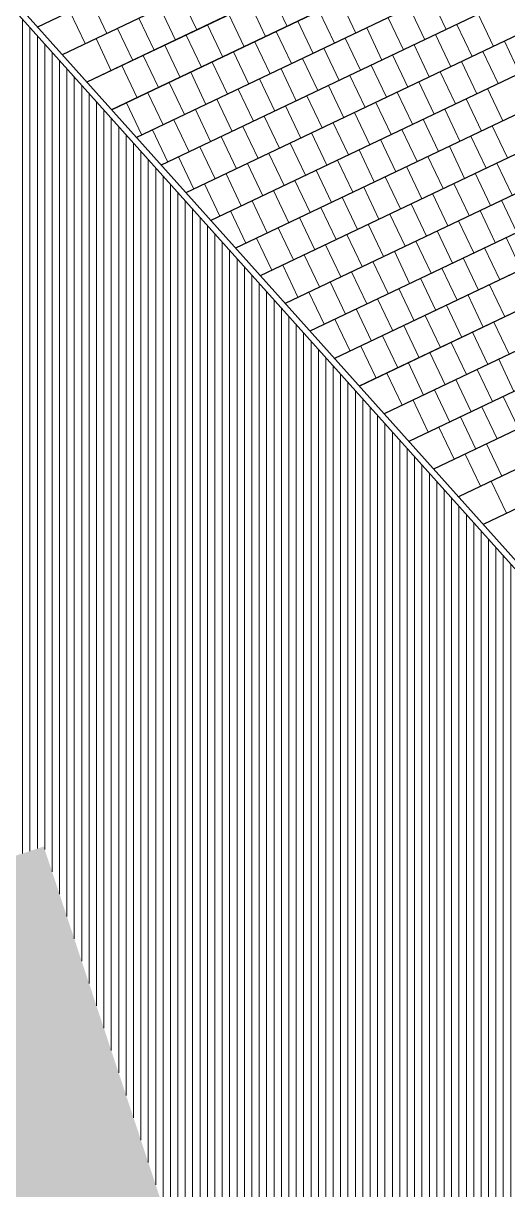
# Model space of a CAD drawing. Header units: metres. Extents: x 679599 to 680028, y 2748524 to 2748840.
# Drawn here: x 679957.51 to 679965.69, y 2748782.19 to 2748801.85 of the extents above; entities that cross this region are included whole.
import ezdxf

# ---------------------------------------------------------------- set-up
doc = ezdxf.new("R2010")
doc.units = ezdxf.units.M
doc.header["$LTSCALE"] = 5
doc.layers.add('00-AUX', color=2, linetype='Continuous', plot=False)
doc.layers.add('02-L-B-Curb', color=11, linetype='Continuous', lineweight=5, plot=False)
for name, color, linetype, lineweight, true_color in [('02-L-Joints-Paviment_07_Precast Concrete Blocks 60X40', 7, 'Continuous', 5, 0x999999), ('03-TR-Pavement_02_Sealed Gravel', 7, 'Continuous', 5, 0x38321e), ('03-TR-Pavement_07_Precast Concrete Blocks 60X40', 7, 'Continuous', 5, 0x999999)]:
    doc.layers.add(name, color=color, linetype=linetype, lineweight=lineweight, true_color=true_color)
doc.layers.add('03-TR-Pavement_12_Acrylic Paint (Double Layer)', color=7, linetype='Continuous', true_color=0xeddfde)

msp = doc.modelspace()

# ---------------------------------------------------------------- hatches: boundary and pattern name
at = {"layer": '03-TR-Pavement_02_Sealed Gravel', "linetype": 'Continuous'}
h = msp.add_hatch(dxfattribs=at)
h.set_pattern_fill('ANSI31', color=256, scale=0.0393, angle=45)
h.set_pattern_definition([(90, (652974.11672, 2717198.73223), (-0.1247775, 0), [])])
h.paths.add_polyline_path([(679942.353, 2748782.84), (679957.858, 2748787.975), (679962.616, 2748773.612), (679947.111, 2748768.477)], flags=16)
h.paths.add_polyline_path([(679947.422, 2748813.15), (679917.58, 2748798.949), (679953.093, 2748759.365), (679980.42, 2748776.369)])
at = {"layer": '03-TR-Pavement_12_Acrylic Paint (Double Layer)', "linetype": 'Continuous'}
h = msp.add_hatch(color=256, dxfattribs=at)
h.dxf.hatch_style = 1
h.paths.add_polyline_path([(679942.353, 2748782.84), (679957.858, 2748787.975), (679962.616, 2748773.612), (679947.111, 2748768.477)])

# ---------------------------------------------------------------- linework, layer by layer
at = {"layer": '00-AUX', "ltscale": 0.3}
msp.add_lwpolyline([(679947.422, 2748813.15), (679980.42, 2748776.369), (679953.093, 2748759.365), (679917.58, 2748798.949)], close=True, dxfattribs=at)
at = {"layer": '00-AUX'}
for points in [[(679973.11, 2748809.095), (679957.751, 2748801.786)], [(679973.187, 2748808.467), (679958.169, 2748801.32)], [(679973.624, 2748808.011), (679958.587, 2748800.855)], [(679973.701, 2748807.383), (679959.004, 2748800.389)], [(679974.141, 2748806.928), (679959.422, 2748799.923)], [(679974.218, 2748806.3), (679959.84, 2748799.458)], [(679974.658, 2748805.845), (679960.258, 2748798.992)], [(679974.736, 2748805.217), (679960.676, 2748798.526)], [(679975.176, 2748804.762), (679961.093, 2748798.061)], [(679975.253, 2748804.134), (679961.511, 2748797.595)], [(679975.693, 2748803.679), (679961.929, 2748797.129)], [(679975.77, 2748803.051), (679962.347, 2748796.663)], [(679976.213, 2748802.598), (679962.764, 2748796.198)], [(679976.29, 2748801.97), (679963.182, 2748795.732)], [(679976.73, 2748801.515), (679963.6, 2748795.267)], [(679976.807, 2748800.887), (679964.018, 2748794.801)], [(679977.247, 2748800.432), (679964.435, 2748794.336)], [(679977.324, 2748799.804), (679964.853, 2748793.87)], [(679977.764, 2748799.349), (679965.271, 2748793.404)]]:
    msp.add_lwpolyline(points, dxfattribs=at)
at = {"layer": '02-L-B-Curb'}
for points in [[(679947.422, 2748813.15), (679980.42, 2748776.369)], [(679947.516, 2748813.195), (679980.506, 2748776.422)]]:
    msp.add_lwpolyline(points, dxfattribs=at)
at = {"layer": '02-L-Joints-Paviment_07_Precast Concrete Blocks 60X40'}
for points in [[(679960.184, 2748802.28), (679960.442, 2748801.738)], [(679961.963, 2748801.797), (679961.705, 2748802.339)], [(679964.647, 2748801.745), (679964.389, 2748802.287)], [(679958.92, 2748801.678), (679958.662, 2748802.22)], [(679959.823, 2748802.108), (679960.081, 2748801.566)], [(679961.601, 2748801.625), (679961.344, 2748802.167)], [(679962.504, 2748802.055), (679962.762, 2748801.513)], [(679962.866, 2748802.227), (679963.123, 2748801.685)], [(679964.286, 2748801.573), (679964.028, 2748802.115)], [(679958.559, 2748801.506), (679958.301, 2748802.048)], [(679959.462, 2748801.936), (679959.72, 2748801.394)], [(679961.24, 2748801.453), (679960.982, 2748801.995)], [(679962.143, 2748801.883), (679962.401, 2748801.341)], [(679963.925, 2748801.401), (679963.667, 2748801.943)], [(679965.189, 2748802.003), (679965.446, 2748801.461)], [(679959.101, 2748801.764), (679959.359, 2748801.222)], [(679960.879, 2748801.281), (679960.621, 2748801.823)], [(679961.782, 2748801.711), (679962.04, 2748801.169)], [(679963.563, 2748801.23), (679963.306, 2748801.771)], [(679964.466, 2748801.659), (679964.724, 2748801.117)], [(679964.827, 2748801.831), (679965.085, 2748801.289)], [(679958.74, 2748801.592), (679958.997, 2748801.05)], [(679960.157, 2748800.938), (679959.899, 2748801.479)], [(679960.518, 2748801.109), (679960.26, 2748801.651)], [(679961.421, 2748801.539), (679961.679, 2748800.997)], [(679963.202, 2748801.058), (679962.944, 2748801.599)], [(679964.105, 2748801.487), (679964.363, 2748800.946)], [(679965.886, 2748801.006), (679965.629, 2748801.548)], [(679959.795, 2748800.766), (679959.538, 2748801.307)], [(679961.06, 2748801.367), (679961.317, 2748800.825)], [(679962.841, 2748800.886), (679962.583, 2748801.428)], [(679963.744, 2748801.316), (679964.002, 2748800.774)], [(679965.525, 2748800.834), (679965.267, 2748801.376)], [(679959.434, 2748800.594), (679959.176, 2748801.136)], [(679960.698, 2748801.195), (679960.956, 2748800.654)], [(679962.119, 2748800.542), (679961.861, 2748801.084)], [(679962.48, 2748800.714), (679962.222, 2748801.256)], [(679963.383, 2748801.144), (679963.641, 2748800.602)], [(679965.164, 2748800.662), (679964.906, 2748801.204)], [(679960.337, 2748801.024), (679960.595, 2748800.482)], [(679961.757, 2748800.37), (679961.5, 2748800.912)], [(679963.022, 2748800.972), (679963.279, 2748800.43)], [(679964.803, 2748800.49), (679964.545, 2748801.032)], [(679959.615, 2748800.68), (679959.873, 2748800.138)], [(679959.976, 2748800.852), (679960.234, 2748800.31)], [(679961.396, 2748800.198), (679961.138, 2748800.74)], [(679962.66, 2748800.8), (679962.918, 2748800.258)], [(679964.081, 2748800.147), (679963.823, 2748800.688)], [(679964.442, 2748800.318), (679964.184, 2748800.86)], [(679965.345, 2748800.748), (679965.602, 2748800.206)], [(679959.254, 2748800.508), (679959.511, 2748799.966)], [(679961.035, 2748800.026), (679960.777, 2748800.568)], [(679962.299, 2748800.628), (679962.557, 2748800.086)], [(679963.719, 2748799.975), (679963.461, 2748800.517)], [(679964.983, 2748800.576), (679965.241, 2748800.034)], [(679960.674, 2748799.855), (679960.416, 2748800.396)], [(679961.577, 2748800.284), (679961.835, 2748799.742)], [(679961.938, 2748800.456), (679962.196, 2748799.914)], [(679963.358, 2748799.803), (679963.1, 2748800.345)], [(679964.622, 2748800.404), (679964.88, 2748799.863)], [(679960.313, 2748799.683), (679960.055, 2748800.224)], [(679961.216, 2748800.112), (679961.473, 2748799.571)], [(679962.997, 2748799.631), (679962.739, 2748800.173)], [(679964.261, 2748800.233), (679964.519, 2748799.691)], [(679965.681, 2748799.579), (679965.423, 2748800.121)], [(679959.951, 2748799.511), (679959.694, 2748800.053)], [(679960.854, 2748799.941), (679961.112, 2748799.399)], [(679962.636, 2748799.459), (679962.378, 2748800.001)], [(679963.9, 2748800.061), (679964.158, 2748799.519)], [(679965.32, 2748799.407), (679965.062, 2748799.949)], [(679960.493, 2748799.769), (679960.751, 2748799.227)], [(679962.275, 2748799.287), (679962.017, 2748799.829)], [(679963.178, 2748799.717), (679963.435, 2748799.175)], [(679963.539, 2748799.889), (679963.797, 2748799.347)], [(679964.959, 2748799.235), (679964.701, 2748799.777)], [(679960.132, 2748799.597), (679960.39, 2748799.055)], [(679961.913, 2748799.115), (679961.656, 2748799.657)], [(679962.816, 2748799.545), (679963.074, 2748799.003)], [(679964.598, 2748799.064), (679964.34, 2748799.605)], [(679961.191, 2748798.772), (679960.933, 2748799.313)], [(679961.552, 2748798.943), (679961.294, 2748799.485)], [(679962.455, 2748799.373), (679962.713, 2748798.831)], [(679964.236, 2748798.892), (679963.979, 2748799.434)], [(679965.139, 2748799.321), (679965.397, 2748798.78)], [(679965.501, 2748799.493), (679965.758, 2748798.952)], [(679960.83, 2748798.6), (679960.572, 2748799.142)], [(679962.094, 2748799.201), (679962.352, 2748798.659)], [(679963.875, 2748798.72), (679963.617, 2748799.262)], [(679964.778, 2748799.15), (679965.036, 2748798.608)], [(679961.733, 2748799.029), (679961.991, 2748798.488)], [(679963.153, 2748798.376), (679962.895, 2748798.918)], [(679963.514, 2748798.548), (679963.256, 2748799.09)], [(679964.417, 2748798.978), (679964.675, 2748798.436)], [(679961.372, 2748798.858), (679961.629, 2748798.316)], [(679962.792, 2748798.204), (679962.534, 2748798.746)], [(679964.056, 2748798.806), (679964.314, 2748798.264)], [(679965.837, 2748798.324), (679965.579, 2748798.866)], [(679961.01, 2748798.686), (679961.268, 2748798.144)], [(679962.431, 2748798.032), (679962.173, 2748798.574)], [(679963.695, 2748798.634), (679963.953, 2748798.092)], [(679965.115, 2748797.981), (679964.857, 2748798.522)], [(679965.476, 2748798.152), (679965.218, 2748798.694)], [(679962.069, 2748797.86), (679961.812, 2748798.402)], [(679963.334, 2748798.462), (679963.591, 2748797.92)], [(679964.754, 2748797.809), (679964.496, 2748798.351)], [(679961.708, 2748797.689), (679961.45, 2748798.23)], [(679962.972, 2748798.29), (679963.23, 2748797.748)], [(679964.392, 2748797.637), (679964.135, 2748798.179)], [(679965.657, 2748798.238), (679965.914, 2748797.697)], [(679962.25, 2748797.946), (679962.508, 2748797.405)], [(679962.611, 2748798.118), (679962.869, 2748797.577)], [(679964.031, 2748797.465), (679963.773, 2748798.007)], [(679965.295, 2748798.067), (679965.553, 2748797.525)], [(679961.889, 2748797.775), (679962.147, 2748797.233)], [(679963.67, 2748797.293), (679963.412, 2748797.835)], [(679964.934, 2748797.895), (679965.192, 2748797.353)], [(679963.309, 2748797.121), (679963.051, 2748797.663)], [(679964.212, 2748797.551), (679964.47, 2748797.009)], [(679964.573, 2748797.723), (679964.831, 2748797.181)], [(679962.948, 2748796.949), (679962.69, 2748797.491)], [(679963.851, 2748797.379), (679964.109, 2748796.837)], [(679965.635, 2748796.9), (679965.377, 2748797.441)], [(679962.587, 2748796.777), (679962.329, 2748797.319)], [(679963.49, 2748797.207), (679963.747, 2748796.665)], [(679965.274, 2748796.728), (679965.016, 2748797.269)], [(679963.128, 2748797.035), (679963.386, 2748796.494)], [(679964.912, 2748796.556), (679964.655, 2748797.098)], [(679962.767, 2748796.863), (679963.025, 2748796.322)], [(679964.19, 2748796.212), (679963.932, 2748796.754)], [(679964.551, 2748796.384), (679964.293, 2748796.926)], [(679965.454, 2748796.814), (679965.712, 2748796.272)], [(679963.829, 2748796.04), (679963.571, 2748796.582)], [(679965.093, 2748796.642), (679965.351, 2748796.1)], [(679963.468, 2748795.868), (679963.21, 2748796.41)], [(679964.732, 2748796.47), (679964.99, 2748795.928)], [(679964.371, 2748796.298), (679964.628, 2748795.756)], [(679965.791, 2748795.645), (679965.533, 2748796.187)], [(679964.009, 2748796.126), (679964.267, 2748795.584)], [(679965.429, 2748795.473), (679965.172, 2748796.015)], [(679963.648, 2748795.954), (679963.906, 2748795.412)], [(679965.068, 2748795.301), (679964.81, 2748795.843)], [(679964.707, 2748795.129), (679964.449, 2748795.671)], [(679964.346, 2748794.958), (679964.088, 2748795.499)], [(679965.249, 2748795.387), (679965.507, 2748794.845)], [(679965.61, 2748795.559), (679965.868, 2748795.017)], [(679964.888, 2748795.215), (679965.145, 2748794.674)], [(679964.526, 2748795.044), (679964.784, 2748794.502)], [(679965.224, 2748794.046), (679964.966, 2748794.588)], [(679965.585, 2748794.218), (679965.328, 2748794.76)], [(679965.405, 2748794.132), (679965.663, 2748793.591)]]:
    msp.add_lwpolyline(points, dxfattribs=at)
at = {"layer": '03-TR-Pavement_07_Precast Concrete Blocks 60X40'}
for p, q in [((679957.756, 2748801.788), (679973.11, 2748809.094)), ((679958.174, 2748801.322), (679973.369, 2748808.553)), ((679958.592, 2748800.857), (679973.627, 2748808.012)), ((679959.01, 2748800.391), (679973.886, 2748807.47)), ((679959.428, 2748799.926), (679974.144, 2748806.929)), ((679959.846, 2748799.46), (679974.403, 2748806.387)), ((679960.263, 2748798.994), (679974.661, 2748805.846)), ((679960.681, 2748798.529), (679974.92, 2748805.304)), ((679961.099, 2748798.063), (679975.179, 2748804.763)), ((679961.517, 2748797.598), (679975.437, 2748804.222)), ((679961.935, 2748797.132), (679975.696, 2748803.68)), ((679963.607, 2748795.27), (679976.73, 2748801.514)), ((679963.189, 2748795.735), (679974.841, 2748801.28)), ((679964.025, 2748794.804), (679976.989, 2748800.973)), ((679964.443, 2748794.339), (679977.247, 2748800.432)), ((679964.861, 2748793.873), (679977.506, 2748799.89)), ((679965.279, 2748793.407), (679977.764, 2748799.349)), ((679962.353, 2748796.666), (679966.558, 2748798.667)), ((679962.771, 2748796.201), (679966.816, 2748798.126))]:
    msp.add_line(p, q, dxfattribs=at)

doc.saveas('drawing.dxf')
